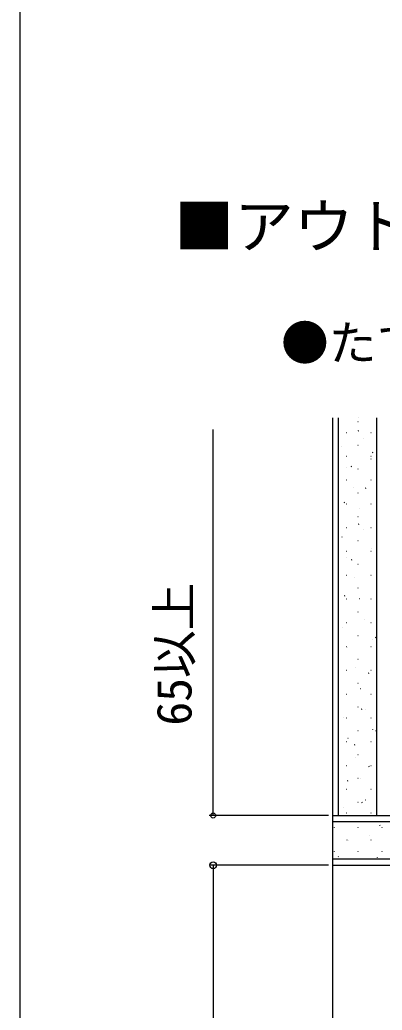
# Model space of a CAD drawing. Units: millimetres, scale not verified. Extents: x -525 to 525, y -784 to 780.
# Drawn here: x -525 to -433.9, y -266.4 to -17.5 of the extents above; entities that cross this region are included whole.
import ezdxf
from ezdxf.enums import TextEntityAlignment as Align

# ---------------------------------------------------------------- set-up
doc = ezdxf.new("R2010")
doc.units = ezdxf.units.MM
doc.header["$LTSCALE"] = 4
for name, color, linetype in [('0-1_USER1', 3, 'Continuous'), ('0-5_YKK_D', 6, 'Continuous'), ('0-6_YKK_ZWAK', 7, 'Continuous'), ('0-7_YSS_K', 3, 'Continuous')]:
    doc.layers.add(name, color=color, linetype=linetype)
doc.styles.add('ＭＳ ゴシック', font='')
doc.styles.get('ＭＳ ゴシック').set_extended_font_data('MS Gothic')

msp = doc.modelspace()

# ---------------------------------------------------------------- linework, layer by layer
at = {"layer": '0-5_YKK_D'}
for p, q in [((-476.407, -217.486), (-476.407, -120.486)), ((-447.407, -217.486), (-477.407, -217.486)), ((-447.407, -229.986), (-477.407, -229.986)), ((-476.407, -229.986), (-476.407, -619.991))]:
    msp.add_line(p, q, dxfattribs=at)
for centre, radius in [((-476.407, -217.486), 0.637), ((-476.407, -229.986), 0.85)]:
    msp.add_circle(centre, radius, dxfattribs=at)
at = {"layer": '0-6_YKK_ZWAK'}
msp.add_line((-525, 746.5), (-525, -783.5), dxfattribs=at)
at = {"layer": '0-7_YSS_K'}
for p, q in [((-446.407, -117.486), (-446.407, -217.486)), ((-444.907, -217.486), (-444.907, -117.486)), ((-440.058, -118.416), (-439.958, -118.416)), ((-439.908, -117.56), (-439.889, -117.553)), ((-435.407, -117.486), (-435.407, -217.486)), ((-442.908, -121.166), (-442.808, -121.166)), ((-439.955, -120.781), (-439.789, -120.67)), ((-436.828, -121.166), (-436.728, -121.166)), ((-440.058, -124.396), (-439.958, -124.396)), ((-438.71, -122.818), (-438.691, -122.811)), ((-444.196, -124.76), (-444.177, -124.754)), ((-436.346, -126.227), (-436.179, -126.117)), ((-442.908, -127.146), (-442.808, -127.146)), ((-436.828, -127.146), (-436.728, -127.146)), ((-436.758, -127.808), (-436.739, -127.802)), ((-442.998, -130.018), (-442.98, -130.011)), ((-441.724, -129.787), (-441.557, -129.677)), ((-440.058, -130.376), (-439.958, -130.376)), ((-442.908, -133.126), (-442.808, -133.126)), ((-436.828, -133.126), (-436.728, -133.126)), ((-435.466, -133.033), (-435.447, -133.026)), ((-441.047, -135.009), (-441.028, -135.002)), ((-440.058, -136.356), (-439.958, -136.356)), ((-438.115, -135.234), (-437.948, -135.123)), ((-443.493, -138.794), (-443.326, -138.683)), ((-442.908, -139.106), (-442.808, -139.106)), ((-436.828, -139.106), (-436.728, -139.106)), ((-439.755, -140.233), (-439.736, -140.226)), ((-440.058, -142.336), (-439.958, -142.336)), ((-439.883, -144.24), (-439.717, -144.13)), ((-442.908, -145.086), (-442.808, -145.086)), ((-438.557, -145.491), (-438.538, -145.484)), ((-436.828, -145.086), (-436.728, -145.086)), ((-444.043, -147.434), (-444.024, -147.427)), ((-440.058, -148.316), (-439.958, -148.316)), ((-442.908, -151.066), (-442.808, -151.066)), ((-436.828, -151.066), (-436.728, -151.066)), ((-436.605, -150.482), (-436.586, -150.475)), ((-442.845, -152.691), (-442.826, -152.685)), ((-441.652, -153.246), (-441.485, -153.136)), ((-440.058, -154.296), (-439.958, -154.296)), ((-442.908, -157.046), (-442.808, -157.046)), ((-440.893, -157.682), (-440.874, -157.675)), ((-436.828, -157.046), (-436.728, -157.046)), ((-440.058, -160.276), (-439.958, -160.276)), ((-443.421, -162.253), (-443.254, -162.142)), ((-442.908, -163.026), (-442.808, -163.026)), ((-439.601, -162.906), (-439.582, -162.9)), ((-436.828, -163.026), (-436.728, -163.026)), ((-440.058, -166.256), (-439.958, -166.256)), ((-442.908, -169.006), (-442.808, -169.006)), ((-438.403, -168.164), (-438.385, -168.158)), ((-436.828, -169.006), (-436.728, -169.006)), ((-443.89, -170.107), (-443.871, -170.1)), ((-440.058, -172.236), (-439.958, -172.236)), ((-436.452, -173.155), (-436.433, -173.148)), ((-435.585, -172.737), (-435.418, -172.627)), ((-442.908, -174.986), (-442.808, -174.986)), ((-442.692, -175.365), (-442.673, -175.358)), ((-436.828, -174.986), (-436.728, -174.986)), ((-440.058, -178.216), (-439.958, -178.216)), ((-442.908, -180.966), (-442.808, -180.966)), ((-440.74, -180.355), (-440.721, -180.349)), ((-437.354, -181.743), (-437.187, -181.633)), ((-436.828, -180.966), (-436.728, -180.966)), ((-440.058, -184.196), (-439.958, -184.196)), ((-439.448, -185.58), (-439.429, -185.573)), ((-442.908, -186.946), (-442.808, -186.946)), ((-436.828, -186.946), (-436.728, -186.946)), ((-440.058, -190.176), (-439.958, -190.176)), ((-439.122, -190.75), (-438.956, -190.639)), ((-438.25, -190.838), (-438.231, -190.831)), ((-443.736, -192.78), (-443.717, -192.774)), ((-442.908, -192.926), (-442.808, -192.926)), ((-436.828, -192.926), (-436.728, -192.926)), ((-440.058, -196.156), (-439.958, -196.156)), ((-436.298, -195.828), (-436.279, -195.822)), ((-435.513, -196.196), (-435.407, -196.127)), ((-442.908, -198.906), (-442.808, -198.906)), ((-442.539, -198.038), (-442.52, -198.031)), ((-436.828, -198.906), (-436.728, -198.906)), ((-440.891, -199.756), (-440.725, -199.646)), ((-440.587, -203.029), (-440.568, -203.022)), ((-440.058, -202.136), (-439.958, -202.136)), ((-442.908, -204.886), (-442.808, -204.886)), ((-437.282, -205.203), (-437.115, -205.092)), ((-436.828, -204.886), (-436.728, -204.886)), ((-442.66, -208.763), (-442.493, -208.652)), ((-440.058, -208.116), (-439.958, -208.116)), ((-439.295, -208.253), (-439.276, -208.246)), ((-446.407, -210.486), (-446.407, -411.491)), ((-444.875, -210.229), (-444.856, -210.223)), ((-442.908, -210.866), (-442.808, -210.866)), ((-436.828, -210.866), (-436.728, -210.866)), ((-440.058, -214.096), (-439.958, -214.096)), ((-439.05, -214.209), (-438.884, -214.099)), ((-438.097, -213.511), (-438.078, -213.504)), ((-443.583, -215.454), (-443.564, -215.447)), ((-446.407, -218.986), (-316.407, -218.986)), ((-442.908, -216.846), (-442.808, -216.846)), ((-436.828, -216.846), (-436.728, -216.846)), ((-445.933, -220.489), (-445.933, -220.389)), ((-439.953, -220.489), (-439.953, -220.389)), ((-434.432, -220.079), (-434.542, -219.912)), ((-433.973, -220.489), (-433.973, -220.389)), ((-442.703, -223.719), (-442.703, -223.619)), ((-442.313, -223.723), (-442.32, -223.704)), ((-437.055, -222.525), (-437.062, -222.506)), ((-436.723, -223.719), (-436.723, -223.619)), ((-445.933, -226.569), (-445.933, -226.469)), ((-439.953, -226.569), (-439.953, -226.469)), ((-433.973, -226.569), (-433.973, -226.469)), ((-316.407, -228.486), (-446.407, -228.486)), ((-444.916, -227.916), (-445.026, -227.749)), ((-435.113, -228.011), (-435.119, -227.992)), ((-446.407, -229.986), (-316.407, -229.986))]:
    msp.add_line(p, q, dxfattribs=at)
msp.add_lwpolyline([(-446.407, -217.486), (-316.407, -217.486), (-331.907, -217.486)], dxfattribs=at)

# ---------------------------------------------------------------- texts
at = {"layer": '0-1_USER1', "style": 'ＭＳ ゴシック'}
for s, height, p in [('■アウトセット引戸\u3000片引き戸（標準）クロス納まり\u3000土間納まり例（土間×土間）', 11, (-486.153, -78.142)), ('●たて断面図', 8.798, (-459.373, -105.705))]:
    msp.add_text(s, height=height, dxfattribs=at).set_placement(p, align=Align.BOTTOM_LEFT)
at = {"layer": '0-5_YKK_D', "style": 'ＭＳ ゴシック'}
msp.add_text('65以上', height=8.798, rotation=90, dxfattribs=at).set_placement((-479.203, -194.895), align=Align.BOTTOM_LEFT)

doc.saveas('drawing.dxf')
